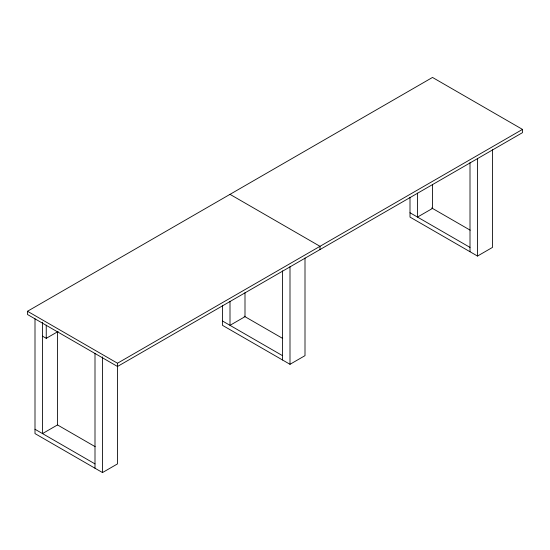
<?xml version="1.0" encoding="UTF-8"?>
<svg xmlns="http://www.w3.org/2000/svg" width="550" height="550" viewBox="0 0 550 550"><rect width="100%" height="100%" fill="white"/><g stroke="black" fill="none" stroke-linecap="round" stroke-linejoin="round"><path stroke-width="0.82" d="M27.5 311.266L432.499 77.44L522.5 129.401L522.5 132.646L117.501 366.472L27.5 314.511L27.5 311.266L117.501 363.227L522.5 129.401M42.501 336.16L46.248 338.326L58.114 331.478M35.001 318.746L35.001 433.592L102.499 472.56L117.501 463.897L117.501 363.227M222.502 305.587L222.502 325.339L290.001 364.306L305.002 355.651L305.002 257.984M409.998 197.333L409.998 217.085L477.503 256.059L492.498 247.397L492.498 149.738M431.668 207.941L470.188 230.182M409.998 212.754L470.002 247.397M230.003 194.349L319.997 246.311L319.997 249.562M244.166 316.195L282.686 338.436M222.502 321.007L282.501 355.651M57.406 424.875L95.184 446.689M35.001 429.261L94.999 463.897M477.503 158.393L477.503 256.059M470.002 162.635L470.002 251.728M432.499 184.436L432.499 208.423L417.498 217.085L417.498 193.098M290.001 266.647L290.001 364.306M282.501 270.882L282.501 359.982M244.998 292.689L244.998 316.676L230.003 325.339L230.003 301.352M102.499 356.909L102.499 472.56M94.999 353.437L94.999 468.229M57.502 331.554L57.502 424.93L42.501 433.592L42.501 322.224M46.248 325.132L46.248 338.326"/></g></svg>
